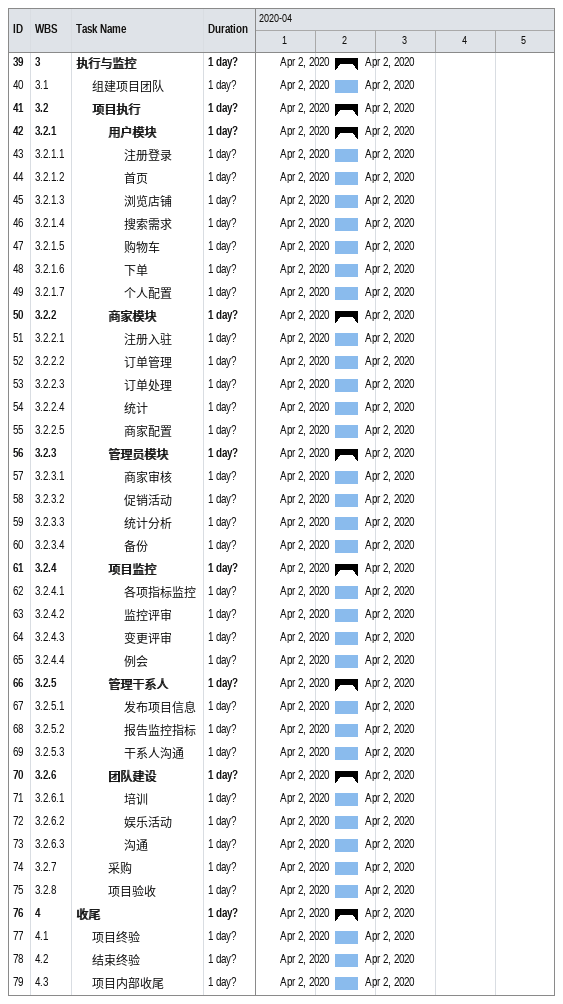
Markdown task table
| ID | WBS | Task | Duration | Start | Finish |
|---|---|---|---|---|---|
| 39 | 3 | **执行与监控** | 1d? | 2020-04-02 | 2020-04-02 |
| 40 | 3.1 | 组建项目团队 | 1d? | 2020-04-02 | 2020-04-02 |
| 41 | 3.2 | **项目执行** | 1d? | 2020-04-02 | 2020-04-02 |
| 42 | 3.2.1 | **用户模块** | 1d? | 2020-04-02 | 2020-04-02 |
| 43 | 3.2.1.1 | 注册登录 | 1d? | 2020-04-02 | 2020-04-02 |
| 44 | 3.2.1.2 | 首页 | 1d? | 2020-04-02 | 2020-04-02 |
| 45 | 3.2.1.3 | 浏览店铺 | 1d? | 2020-04-02 | 2020-04-02 |
| 46 | 3.2.1.4 | 搜索需求 | 1d? | 2020-04-02 | 2020-04-02 |
| 47 | 3.2.1.5 | 购物车 | 1d? | 2020-04-02 | 2020-04-02 |
| 48 | 3.2.1.6 | 下单 | 1d? | 2020-04-02 | 2020-04-02 |
| 49 | 3.2.1.7 | 个人配置 | 1d? | 2020-04-02 | 2020-04-02 |
| 50 | 3.2.2 | **商家模块** | 1d? | 2020-04-02 | 2020-04-02 |
| 51 | 3.2.2.1 | 注册入驻 | 1d? | 2020-04-02 | 2020-04-02 |
| 52 | 3.2.2.2 | 订单管理 | 1d? | 2020-04-02 | 2020-04-02 |
| 53 | 3.2.2.3 | 订单处理 | 1d? | 2020-04-02 | 2020-04-02 |
| 54 | 3.2.2.4 | 统计 | 1d? | 2020-04-02 | 2020-04-02 |
| 55 | 3.2.2.5 | 商家配置 | 1d? | 2020-04-02 | 2020-04-02 |
| 56 | 3.2.3 | **管理员模块** | 1d? | 2020-04-02 | 2020-04-02 |
| 57 | 3.2.3.1 | 商家审核 | 1d? | 2020-04-02 | 2020-04-02 |
| 58 | 3.2.3.2 | 促销活动 | 1d? | 2020-04-02 | 2020-04-02 |
| 59 | 3.2.3.3 | 统计分析 | 1d? | 2020-04-02 | 2020-04-02 |
| 60 | 3.2.3.4 | 备份 | 1d? | 2020-04-02 | 2020-04-02 |
| 61 | 3.2.4 | **项目监控** | 1d? | 2020-04-02 | 2020-04-02 |
| 62 | 3.2.4.1 | 各项指标监控 | 1d? | 2020-04-02 | 2020-04-02 |
| 63 | 3.2.4.2 | 监控评审 | 1d? | 2020-04-02 | 2020-04-02 |
| 64 | 3.2.4.3 | 变更评审 | 1d? | 2020-04-02 | 2020-04-02 |
| 65 | 3.2.4.4 | 例会 | 1d? | 2020-04-02 | 2020-04-02 |
| 66 | 3.2.5 | **管理干系人** | 1d? | 2020-04-02 | 2020-04-02 |
| 67 | 3.2.5.1 | 发布项目信息 | 1d? | 2020-04-02 | 2020-04-02 |
| 68 | 3.2.5.2 | 报告监控指标 | 1d? | 2020-04-02 | 2020-04-02 |
| 69 | 3.2.5.3 | 干系人沟通 | 1d? | 2020-04-02 | 2020-04-02 |
| 70 | 3.2.6 | **团队建设** | 1d? | 2020-04-02 | 2020-04-02 |
| 71 | 3.2.6.1 | 培训 | 1d? | 2020-04-02 | 2020-04-02 |
| 72 | 3.2.6.2 | 娱乐活动 | 1d? | 2020-04-02 | 2020-04-02 |
| 73 | 3.2.6.3 | 沟通 | 1d? | 2020-04-02 | 2020-04-02 |
| 74 | 3.2.7 | 采购 | 1d? | 2020-04-02 | 2020-04-02 |
| 75 | 3.2.8 | 项目验收 | 1d? | 2020-04-02 | 2020-04-02 |
| 76 | 4 | **收尾** | 1d? | 2020-04-02 | 2020-04-02 |
| 77 | 4.1 | 项目终验 | 1d? | 2020-04-02 | 2020-04-02 |
| 78 | 4.2 | 结束终验 | 1d? | 2020-04-02 | 2020-04-02 |
| 79 | 4.3 | 项目内部收尾 | 1d? | 2020-04-02 | 2020-04-02 |
